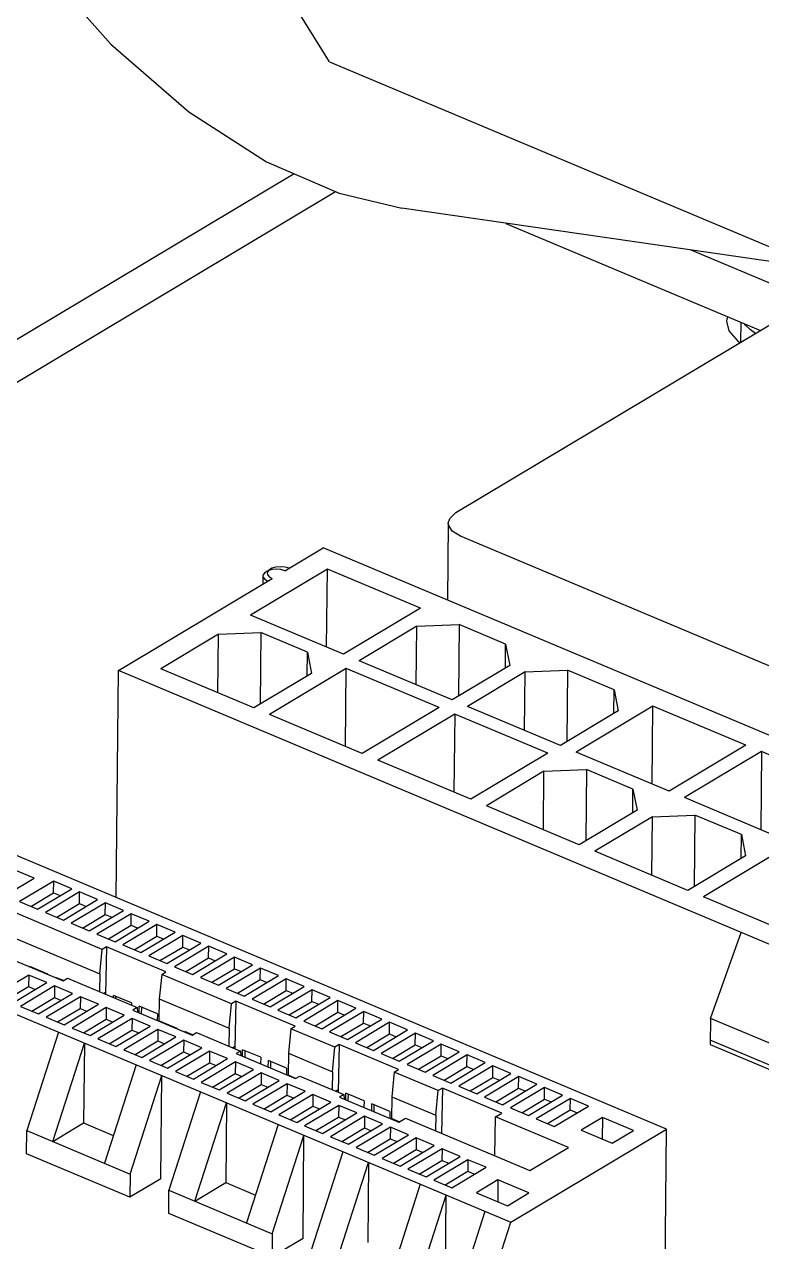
# Model space of a CAD drawing. Header units: millimetres. Extents: x 0 to 841, y 0 to 594.
# Drawn here: x 703.43 to 714.43, y 467.82 to 485.97 of the extents above; entities that cross this region are included whole.
import ezdxf

# ---------------------------------------------------------------- set-up
doc = ezdxf.new("R2010")
doc.units = ezdxf.units.MM
doc.header["$LTSCALE"] = 46.255
doc.layers.get('0').update_dxf_attribs({"linetype": 'CONTINUOUS'})
doc.layers.add('ASSEM_MEM', color=7, linetype='CONTINUOUS')

msp = doc.modelspace()

# ---------------------------------------------------------------- linework, layer by layer
at = {"color": 7, "linetype": 'CONTINUOUS'}
for p, q in [((707.985, 485.415), (701.738, 495.416)), ((707.985, 485.415), (715.341, 482.324)), ((715.271, 482.331), (709.062, 483.229)), ((710.617, 483.004), (714.413, 481.409)), ((714.775, 482.017), (713.377, 482.605)), ((709.87, 478.691), (714.841, 481.665)), ((709.756, 478.534), (709.745, 477.388)), ((735.785, 467.475), (709.937, 478.339))]:
    msp.add_line(p, q, dxfattribs=at)
for points in [[(701.237, 491.461), (701.809, 489.918), (702.611, 488.381), (703.599, 486.943), (704.721, 485.677), (705.885, 484.667), (707.047, 483.921), (708.128, 483.453), (709.062, 483.229)], [(709.756, 478.534), (709.777, 478.605), (709.87, 478.691)], [(709.937, 478.339), (709.813, 478.416), (709.758, 478.509), (709.756, 478.534)]]:
    msp.add_lwpolyline(points, dxfattribs=at)
at = {"layer": 'ASSEM_MEM', "color": 7, "linetype": 'CONTINUOUS'}
for p, q in [((707.456, 483.744), (702.817, 480.969)), ((702.914, 480.391), (708.072, 483.477)), ((714.12, 481.532), (714.117, 481.232)), ((707.319, 477.823), (707.892, 478.166)), ((727.779, 469.808), (707.892, 478.166)), ((704.835, 476.337), (707.128, 477.709)), ((707.953, 477.849), (706.806, 477.163)), ((706.992, 477.749), (706.991, 477.627)), ((706.995, 477.765), (706.992, 477.749)), ((707.123, 477.841), (707.063, 477.824)), ((707.324, 477.879), (707.255, 477.885)), ((707.383, 477.861), (707.324, 477.879)), ((707.942, 476.686), (707.953, 477.849)), ((709.34, 477.266), (707.953, 477.849)), ((709.34, 477.266), (708.193, 476.58)), ((708.193, 476.58), (706.806, 477.163)), ((709.285, 476.997), (708.425, 476.483)), ((709.277, 476.125), (709.285, 476.997)), ((709.285, 476.997), (709.918, 477.023)), ((709.918, 477.023), (709.908, 475.957)), ((710.612, 476.731), (709.918, 477.023)), ((706.328, 476.877), (705.468, 476.363)), ((706.32, 476.005), (706.328, 476.877)), ((706.328, 476.877), (706.962, 476.903)), ((706.962, 476.903), (706.952, 475.837)), ((707.655, 476.611), (706.962, 476.903)), ((710.609, 476.376), (710.612, 476.731)), ((710.612, 476.731), (710.672, 476.414)), ((707.652, 476.256), (707.655, 476.611)), ((707.655, 476.611), (707.716, 476.294)), ((709.812, 475.9), (708.425, 476.483)), ((704.803, 472.951), (704.835, 476.337)), ((724.721, 467.979), (704.835, 476.337)), ((706.856, 475.78), (705.468, 476.363)), ((707.716, 476.294), (706.856, 475.78)), ((708.233, 476.368), (707.087, 475.682)), ((708.223, 475.205), (708.233, 476.368)), ((709.621, 475.785), (708.233, 476.368)), ((710.672, 476.414), (709.812, 475.9)), ((710.903, 476.317), (710.043, 475.802)), ((710.895, 475.444), (710.903, 476.317)), ((710.903, 476.317), (711.537, 476.342)), ((711.537, 476.342), (711.527, 475.277)), ((712.23, 476.051), (711.537, 476.342)), ((712.227, 475.696), (712.23, 476.051)), ((712.23, 476.051), (712.291, 475.734)), ((709.621, 475.785), (708.474, 475.099)), ((711.431, 475.219), (710.043, 475.802)), ((712.291, 475.734), (711.431, 475.219)), ((712.809, 475.808), (711.662, 475.122)), ((712.798, 474.645), (712.809, 475.808)), ((714.196, 475.225), (712.809, 475.808)), ((708.474, 475.099), (707.087, 475.682)), ((709.852, 475.688), (708.705, 475.002)), ((709.852, 475.688), (709.841, 474.525)), ((711.24, 475.105), (709.852, 475.688)), ((713.012, 469.501), (699.292, 475.267)), ((714.196, 475.225), (713.049, 474.539)), ((704.595, 472.179), (697.726, 475.066)), ((710.093, 474.419), (708.705, 475.002)), ((711.24, 475.105), (710.093, 474.419)), ((713.049, 474.539), (711.662, 475.122)), ((714.427, 475.128), (713.281, 474.442)), ((714.427, 475.128), (714.416, 473.964)), ((715.815, 474.545), (714.427, 475.128)), ((711.184, 474.836), (710.324, 474.322)), ((711.176, 473.964), (711.184, 474.836)), ((711.184, 474.836), (711.818, 474.862)), ((711.818, 474.862), (711.808, 473.796)), ((712.511, 474.57), (711.818, 474.862)), ((712.508, 474.215), (712.511, 474.57)), ((712.511, 474.57), (712.572, 474.253)), ((714.668, 473.859), (713.281, 474.442)), ((695.657, 474.427), (710.687, 468.11)), ((711.711, 473.739), (710.324, 474.322)), ((712.572, 474.253), (711.711, 473.739)), ((712.803, 474.156), (711.943, 473.642)), ((712.795, 473.284), (712.803, 474.156)), ((712.803, 474.156), (713.436, 474.182)), ((713.436, 474.182), (713.426, 473.116)), ((714.13, 473.89), (713.436, 474.182)), ((714.127, 473.535), (714.13, 473.89)), ((714.13, 473.89), (714.19, 473.573)), ((713.33, 473.058), (711.943, 473.642)), ((714.19, 473.573), (713.33, 473.058)), ((714.708, 473.647), (713.561, 472.961)), ((703.578, 473.239), (703.116, 473.433)), ((703.196, 473.01), (703.578, 473.239)), ((703.87, 473.197), (703.36, 472.892)), ((703.868, 473.024), (703.87, 473.197)), ((704.14, 473.084), (703.87, 473.197)), ((703.529, 472.821), (703.868, 473.024)), ((703.63, 472.779), (704.14, 473.084)), ((704.255, 473.035), (703.746, 472.73)), ((703.868, 473.024), (703.969, 472.982)), ((704.254, 472.862), (704.255, 473.035)), ((704.525, 472.922), (704.255, 473.035)), ((703.36, 472.892), (703.63, 472.779)), ((703.915, 472.659), (704.254, 472.862)), ((704.015, 472.617), (704.525, 472.922)), ((704.641, 472.873), (704.131, 472.569)), ((704.254, 472.862), (704.354, 472.82)), ((704.639, 472.7), (704.641, 472.873)), ((704.91, 472.76), (704.641, 472.873)), ((714.949, 472.378), (713.561, 472.961)), ((703.746, 472.73), (704.015, 472.617)), ((704.3, 472.497), (704.639, 472.7)), ((704.401, 472.455), (704.91, 472.76)), ((705.026, 472.711), (704.516, 472.407)), ((704.639, 472.7), (704.74, 472.658)), ((705.025, 472.538), (705.026, 472.711)), ((705.296, 472.598), (705.026, 472.711)), ((702.987, 472.473), (704.559, 471.813)), ((704.131, 472.569), (704.401, 472.455)), ((704.686, 472.335), (705.025, 472.538)), ((704.786, 472.293), (705.296, 472.598)), ((705.411, 472.549), (704.902, 472.245)), ((705.025, 472.538), (705.125, 472.496)), ((705.41, 472.376), (705.411, 472.549)), ((705.681, 472.436), (705.411, 472.549)), ((704.516, 472.407), (704.786, 472.293)), ((705.071, 472.173), (705.41, 472.376)), ((705.172, 472.131), (705.681, 472.436)), ((705.797, 472.387), (705.287, 472.083)), ((705.41, 472.376), (705.511, 472.334)), ((705.557, 471.969), (706.067, 472.274)), ((705.795, 472.214), (705.797, 472.387)), ((706.067, 472.274), (705.797, 472.387)), ((713.667, 471.149), (714.123, 472.433)), ((703.124, 472.084), (704.01, 471.711)), ((704.559, 471.813), (704.595, 472.179)), ((704.659, 472.217), (704.595, 472.179)), ((704.659, 472.217), (704.645, 471.509)), ((705.545, 471.844), (704.659, 472.217)), ((704.902, 472.245), (705.172, 472.131)), ((705.287, 472.083), (705.557, 471.969)), ((705.456, 472.011), (705.795, 472.214)), ((706.182, 472.225), (705.673, 471.921)), ((705.795, 472.214), (705.896, 472.172)), ((705.942, 471.807), (706.452, 472.112)), ((706.181, 472.052), (706.182, 472.225)), ((706.452, 472.112), (706.182, 472.225)), ((703.514, 471.92), (703.514, 471.924)), ((703.784, 471.811), (703.514, 471.924)), ((705.673, 471.921), (705.942, 471.807)), ((705.842, 471.85), (706.181, 472.052)), ((706.568, 472.063), (706.058, 471.759)), ((706.181, 472.052), (706.281, 472.01)), ((706.328, 471.645), (706.837, 471.95)), ((706.953, 471.901), (706.443, 471.597)), ((706.566, 471.89), (706.568, 472.063)), ((706.837, 471.95), (706.568, 472.063)), ((706.951, 471.728), (706.953, 471.901)), ((707.223, 471.788), (706.953, 471.901)), ((703.497, 471.797), (702.988, 471.492)), ((703.497, 471.797), (703.496, 471.624)), ((703.767, 471.683), (703.497, 471.797)), ((703.636, 471.873), (703.636, 471.868)), ((703.784, 471.811), (703.784, 471.806)), ((703.899, 471.758), (703.899, 471.762)), ((704.015, 471.714), (703.899, 471.762)), ((704.01, 471.711), (704.074, 471.749)), ((704.074, 471.749), (705.114, 471.312)), ((704.559, 471.813), (704.555, 471.547)), ((705.482, 471.806), (705.445, 471.44)), ((705.482, 471.806), (705.545, 471.844)), ((706.522, 471.369), (705.482, 471.806)), ((706.058, 471.759), (706.328, 471.645)), ((706.227, 471.688), (706.566, 471.89)), ((706.566, 471.89), (706.667, 471.848)), ((706.613, 471.526), (706.951, 471.728)), ((706.713, 471.483), (707.223, 471.788)), ((707.338, 471.739), (706.829, 471.435)), ((706.951, 471.728), (707.052, 471.686)), ((707.337, 471.566), (707.338, 471.739)), ((707.608, 471.626), (707.338, 471.739)), ((703.157, 471.421), (703.496, 471.624)), ((703.257, 471.379), (703.767, 471.683)), ((703.883, 471.635), (703.373, 471.33)), ((703.496, 471.624), (703.596, 471.581)), ((703.883, 471.635), (703.881, 471.462)), ((704.152, 471.521), (703.883, 471.635)), ((704.646, 471.542), (704.613, 471.522)), ((706.443, 471.597), (706.713, 471.483)), ((706.998, 471.364), (707.337, 471.566)), ((707.099, 471.321), (707.608, 471.626)), ((707.724, 471.578), (707.214, 471.273)), ((707.337, 471.566), (707.438, 471.524)), ((707.722, 471.404), (707.724, 471.578)), ((707.994, 471.464), (707.724, 471.578)), ((703.542, 471.259), (703.881, 471.462)), ((703.643, 471.217), (704.152, 471.521)), ((704.268, 471.473), (703.758, 471.168)), ((703.881, 471.462), (703.982, 471.419)), ((704.028, 471.055), (704.538, 471.36)), ((704.268, 471.473), (704.266, 471.3)), ((704.538, 471.36), (704.268, 471.473)), ((704.761, 471.46), (704.762, 471.493)), ((705.032, 471.38), (704.762, 471.493)), ((704.793, 471.48), (704.793, 471.447)), ((705.032, 471.38), (705.031, 471.347)), ((705.445, 471.44), (705.441, 471.115)), ((705.445, 471.44), (706.486, 471.003)), ((706.486, 471.003), (706.522, 471.369)), ((706.586, 471.407), (706.522, 471.369)), ((706.586, 471.407), (706.572, 470.699)), ((707.472, 471.034), (706.586, 471.407)), ((706.829, 471.435), (707.099, 471.321)), ((707.383, 471.202), (707.722, 471.404)), ((707.484, 471.159), (707.994, 471.464)), ((708.109, 471.416), (707.6, 471.111)), ((707.722, 471.404), (707.823, 471.362)), ((708.108, 471.242), (708.109, 471.416)), ((708.379, 471.302), (708.109, 471.416)), ((703.373, 471.33), (703.643, 471.217)), ((703.927, 471.097), (704.266, 471.3)), ((704.653, 471.311), (704.144, 471.006)), ((704.266, 471.3), (704.367, 471.257)), ((704.413, 470.893), (704.923, 471.198)), ((704.653, 471.311), (704.652, 471.138)), ((704.923, 471.198), (704.653, 471.311)), ((705.114, 471.312), (705.051, 471.274)), ((705.051, 471.274), (705.937, 470.901)), ((705.114, 471.312), (705.12, 471.244)), ((705.145, 471.234), (705.147, 471.331)), ((705.417, 471.218), (705.147, 471.331)), ((705.178, 471.318), (705.177, 471.22)), ((705.417, 471.218), (705.415, 471.121)), ((707.214, 471.273), (707.484, 471.159)), ((707.769, 471.04), (708.108, 471.242)), ((707.869, 470.997), (708.379, 471.302)), ((708.495, 471.254), (707.985, 470.949)), ((708.108, 471.242), (708.208, 471.2)), ((708.493, 471.08), (708.495, 471.254)), ((708.764, 471.14), (708.495, 471.254)), ((703.758, 471.168), (704.028, 471.055)), ((704.144, 471.006), (704.413, 470.893)), ((704.313, 470.935), (704.652, 471.138)), ((705.039, 471.149), (704.529, 470.844)), ((704.652, 471.138), (704.752, 471.095)), ((704.799, 470.731), (705.309, 471.036)), ((705.039, 471.149), (705.037, 470.976)), ((705.309, 471.036), (705.039, 471.149)), ((705.711, 471.001), (705.441, 471.115)), ((705.531, 471.072), (705.531, 471.077)), ((705.563, 471.063), (705.563, 471.058)), ((705.711, 471.001), (705.711, 470.996)), ((706.486, 471.003), (706.482, 470.737)), ((707.408, 470.996), (707.372, 470.63)), ((707.408, 470.996), (707.472, 471.034)), ((708.064, 470.721), (707.408, 470.996)), ((707.6, 471.111), (707.869, 470.997)), ((708.154, 470.878), (708.493, 471.08)), ((708.255, 470.835), (708.764, 471.14)), ((708.88, 471.092), (708.37, 470.787)), ((708.493, 471.08), (708.594, 471.038)), ((708.878, 470.918), (708.88, 471.092)), ((709.15, 470.978), (708.88, 471.092)), ((713.667, 471.149), (713.664, 470.76)), ((714.978, 470.599), (713.667, 471.149)), ((703.943, 470.945), (703.47, 469.478)), ((704.529, 470.844), (704.799, 470.731)), ((704.698, 470.773), (705.037, 470.976)), ((705.424, 470.987), (704.915, 470.682)), ((705.037, 470.976), (705.138, 470.933)), ((705.084, 470.611), (705.423, 470.814)), ((705.184, 470.569), (705.694, 470.874)), ((705.81, 470.825), (705.3, 470.52)), ((705.424, 470.987), (705.423, 470.814)), ((705.423, 470.814), (705.523, 470.771)), ((705.694, 470.874), (705.424, 470.987)), ((705.81, 470.825), (705.808, 470.652)), ((706.079, 470.712), (705.81, 470.825)), ((705.826, 470.948), (705.826, 470.953)), ((705.942, 470.904), (705.826, 470.953)), ((705.937, 470.901), (706.001, 470.939)), ((706.001, 470.939), (706.656, 470.664)), ((707.985, 470.949), (708.255, 470.835)), ((708.539, 470.716), (708.878, 470.918)), ((708.64, 470.673), (709.15, 470.978)), ((709.265, 470.93), (708.756, 470.625)), ((708.878, 470.918), (708.979, 470.876)), ((709.026, 470.511), (709.535, 470.816)), ((709.264, 470.756), (709.265, 470.93)), ((709.535, 470.816), (709.265, 470.93)), ((714.974, 470.274), (713.664, 470.824)), ((703.855, 469.316), (704.328, 470.783)), ((704.328, 470.783), (704.317, 469.592)), ((704.915, 470.682), (705.184, 470.569)), ((705.469, 470.449), (705.808, 470.652)), ((705.57, 470.407), (706.079, 470.712)), ((706.195, 470.663), (705.685, 470.358)), ((705.808, 470.652), (705.909, 470.609)), ((706.195, 470.663), (706.193, 470.49)), ((706.465, 470.55), (706.195, 470.663)), ((706.573, 470.732), (706.54, 470.712)), ((706.656, 470.664), (706.592, 470.626)), ((706.656, 470.664), (706.662, 470.596)), ((706.687, 470.586), (706.689, 470.683)), ((706.958, 470.57), (706.689, 470.683)), ((706.72, 470.67), (706.719, 470.573)), ((707.372, 470.63), (707.368, 470.305)), ((707.372, 470.63), (708.027, 470.355)), ((708.027, 470.355), (708.064, 470.721)), ((708.127, 470.759), (708.064, 470.721)), ((708.127, 470.759), (708.114, 470.051)), ((709.014, 470.387), (708.127, 470.759)), ((708.37, 470.787), (708.64, 470.673)), ((708.925, 470.554), (709.264, 470.756)), ((709.651, 470.768), (709.141, 470.463)), ((709.264, 470.756), (709.364, 470.714)), ((709.411, 470.349), (709.921, 470.654)), ((709.649, 470.594), (709.651, 470.768)), ((709.921, 470.654), (709.651, 470.768)), ((713.664, 470.76), (714.974, 470.209)), ((705.099, 470.459), (704.626, 468.992)), ((705.3, 470.52), (705.57, 470.407)), ((705.854, 470.287), (706.193, 470.49)), ((705.955, 470.245), (706.465, 470.55)), ((706.58, 470.501), (706.071, 470.196)), ((706.193, 470.49), (706.294, 470.448)), ((706.58, 470.501), (706.579, 470.328)), ((706.85, 470.388), (706.58, 470.501)), ((706.592, 470.626), (707.479, 470.253)), ((706.958, 470.57), (706.957, 470.473)), ((707.072, 470.424), (707.074, 470.521)), ((707.344, 470.408), (707.074, 470.521)), ((707.105, 470.508), (707.104, 470.411)), ((708.756, 470.625), (709.026, 470.511)), ((709.141, 470.463), (709.411, 470.349)), ((709.31, 470.392), (709.649, 470.594)), ((710.036, 470.606), (709.527, 470.301)), ((709.649, 470.594), (709.75, 470.552)), ((709.796, 470.187), (710.306, 470.492)), ((710.035, 470.432), (710.036, 470.606)), ((710.306, 470.492), (710.036, 470.606)), ((705.011, 468.83), (705.484, 470.297)), ((705.47, 468.76), (705.484, 470.297)), ((705.685, 470.358), (705.955, 470.245)), ((706.24, 470.125), (706.579, 470.328)), ((706.34, 470.083), (706.85, 470.388)), ((706.966, 470.339), (706.456, 470.034)), ((706.579, 470.328), (706.679, 470.286)), ((706.966, 470.339), (706.964, 470.166)), ((707.235, 470.226), (706.966, 470.339)), ((707.344, 470.408), (707.342, 470.311)), ((707.483, 470.256), (707.368, 470.305)), ((707.458, 470.262), (707.458, 470.267)), ((707.479, 470.253), (707.542, 470.291)), ((707.542, 470.291), (708.197, 470.016)), ((708.027, 470.355), (708.024, 470.089)), ((708.95, 470.348), (708.914, 469.982)), ((708.95, 470.348), (709.014, 470.387)), ((709.605, 470.073), (708.95, 470.348)), ((709.527, 470.301), (709.796, 470.187)), ((709.696, 470.23), (710.035, 470.432)), ((710.422, 470.444), (709.912, 470.139)), ((710.035, 470.432), (710.135, 470.39)), ((710.081, 470.068), (710.42, 470.27)), ((710.182, 470.025), (710.691, 470.33)), ((710.807, 470.282), (710.297, 469.977)), ((710.42, 470.27), (710.422, 470.444)), ((710.42, 470.27), (710.521, 470.228)), ((710.691, 470.33), (710.422, 470.444)), ((710.805, 470.109), (710.807, 470.282)), ((711.077, 470.168), (710.807, 470.282)), ((706.071, 470.196), (706.34, 470.083)), ((706.625, 469.963), (706.964, 470.166)), ((706.726, 469.921), (707.235, 470.226)), ((707.351, 470.177), (706.841, 469.872)), ((706.964, 470.166), (707.065, 470.124)), ((707.351, 470.177), (707.349, 470.004)), ((707.621, 470.064), (707.351, 470.177)), ((709.669, 470.111), (709.605, 470.073)), ((709.669, 470.111), (709.656, 469.436)), ((710.555, 469.739), (709.669, 470.111)), ((709.912, 470.139), (710.182, 470.025)), ((710.466, 469.906), (710.805, 470.109)), ((710.567, 469.863), (711.077, 470.168)), ((711.192, 470.12), (710.683, 469.815)), ((710.805, 470.109), (710.906, 470.066)), ((711.191, 469.947), (711.192, 470.12)), ((711.462, 470.006), (711.192, 470.12)), ((706.062, 470.054), (705.589, 468.587)), ((706.456, 470.034), (706.726, 469.921)), ((707.011, 469.801), (707.349, 470.004)), ((707.111, 469.759), (707.621, 470.064)), ((707.736, 470.015), (707.227, 469.71)), ((707.349, 470.004), (707.45, 469.962)), ((707.736, 470.015), (707.735, 469.842)), ((708.006, 469.902), (707.736, 470.015)), ((708.115, 470.084), (708.082, 470.065)), ((708.197, 470.016), (708.134, 469.978)), ((708.134, 469.978), (709.02, 469.605)), ((708.197, 470.016), (708.204, 469.949)), ((708.228, 469.938), (708.23, 470.036)), ((708.5, 469.922), (708.23, 470.036)), ((708.261, 470.022), (708.26, 469.925)), ((708.5, 469.922), (708.498, 469.825)), ((708.914, 469.982), (708.909, 469.657)), ((708.914, 469.982), (709.569, 469.707)), ((709.569, 469.707), (709.605, 470.073)), ((710.297, 469.977), (710.567, 469.863)), ((710.852, 469.744), (711.191, 469.947)), ((710.952, 469.701), (711.462, 470.006)), ((711.578, 469.958), (711.068, 469.653)), ((711.191, 469.947), (711.291, 469.904)), ((711.576, 469.785), (711.578, 469.958)), ((711.848, 469.844), (711.578, 469.958)), ((705.975, 468.425), (706.448, 469.892)), ((706.448, 469.892), (706.437, 468.701)), ((706.841, 469.872), (707.111, 469.759)), ((707.396, 469.639), (707.735, 469.842)), ((707.497, 469.597), (708.006, 469.902)), ((708.122, 469.853), (707.612, 469.548)), ((707.735, 469.842), (707.836, 469.8)), ((707.882, 469.435), (708.392, 469.74)), ((708.122, 469.853), (708.12, 469.68)), ((708.392, 469.74), (708.122, 469.853)), ((708.614, 469.776), (708.616, 469.874)), ((708.885, 469.76), (708.616, 469.874)), ((708.647, 469.86), (708.646, 469.763)), ((708.885, 469.76), (708.884, 469.663)), ((710.46, 469.682), (710.555, 469.739)), ((710.683, 469.815), (710.952, 469.701)), ((711.237, 469.582), (711.576, 469.785)), ((711.338, 469.54), (711.848, 469.844)), ((711.576, 469.785), (711.677, 469.742)), ((703.855, 469.316), (704.317, 469.592)), ((704.317, 469.592), (704.759, 469.406)), ((707.218, 469.568), (706.745, 468.101)), ((707.227, 469.71), (707.497, 469.597)), ((707.612, 469.548), (707.882, 469.435)), ((707.781, 469.477), (708.12, 469.68)), ((708.507, 469.691), (707.998, 469.386)), ((708.12, 469.68), (708.221, 469.638)), ((708.267, 469.273), (708.777, 469.578)), ((708.507, 469.691), (708.506, 469.518)), ((708.777, 469.578), (708.507, 469.691)), ((709.025, 469.608), (708.909, 469.657)), ((708.999, 469.614), (708.999, 469.619)), ((709.02, 469.605), (709.116, 469.663)), ((709.116, 469.663), (710.974, 468.881)), ((709.569, 469.707), (709.566, 469.473)), ((710.452, 469.101), (710.46, 469.682)), ((711.548, 469.224), (710.46, 469.682)), ((711.068, 469.653), (711.338, 469.54)), ((712.057, 469.675), (711.738, 469.485)), ((712.057, 469.675), (712.054, 469.352)), ((712.519, 469.481), (712.057, 469.675)), ((703.466, 469.131), (703.47, 469.478)), ((703.47, 469.478), (705.011, 468.83)), ((707.131, 467.939), (707.604, 469.406)), ((707.59, 467.869), (707.604, 469.406)), ((707.998, 469.386), (708.267, 469.273)), ((708.167, 469.315), (708.506, 469.518)), ((708.893, 469.529), (708.383, 469.224)), ((708.506, 469.518), (708.606, 469.476)), ((708.653, 469.111), (709.162, 469.416)), ((709.278, 469.367), (708.768, 469.062)), ((708.893, 469.529), (708.891, 469.356)), ((709.162, 469.416), (708.893, 469.529)), ((709.278, 469.367), (709.276, 469.194)), ((709.548, 469.254), (709.278, 469.367)), ((710.687, 468.11), (713.012, 469.501)), ((711.738, 469.485), (712.201, 469.29)), ((712.201, 469.29), (712.519, 469.481)), ((712.968, 464.781), (713.012, 469.501)), ((708.383, 469.224), (708.653, 469.111)), ((708.552, 469.153), (708.891, 469.356)), ((708.891, 469.356), (708.992, 469.314)), ((708.938, 468.991), (709.276, 469.194)), ((709.038, 468.949), (709.548, 469.254)), ((709.663, 469.205), (709.154, 468.9)), ((709.276, 469.194), (709.377, 469.152)), ((709.663, 469.205), (709.662, 469.032)), ((709.933, 469.092), (709.663, 469.205)), ((710.974, 468.881), (711.548, 469.224)), ((705.008, 468.483), (703.466, 469.131)), ((708.182, 469.163), (707.709, 467.696)), ((708.094, 467.534), (708.567, 469.001)), ((708.567, 469.001), (708.556, 467.81)), ((708.768, 469.062), (709.038, 468.949)), ((709.323, 468.829), (709.662, 469.032)), ((709.424, 468.787), (709.933, 469.092)), ((710.049, 469.043), (709.539, 468.738)), ((709.662, 469.032), (709.762, 468.99)), ((710.049, 469.043), (710.047, 468.87)), ((710.319, 468.93), (710.049, 469.043)), ((705.011, 468.83), (705.008, 468.483)), ((709.154, 468.9), (709.424, 468.787)), ((709.708, 468.667), (710.047, 468.87)), ((709.809, 468.625), (710.319, 468.93)), ((710.047, 468.87), (710.148, 468.828)), ((705.47, 468.76), (705.008, 468.483)), ((705.975, 468.425), (706.437, 468.701)), ((706.437, 468.701), (706.879, 468.515)), ((709.338, 468.677), (708.865, 467.21)), ((709.539, 468.738), (709.809, 468.625)), ((710.496, 468.742), (710.178, 468.551)), ((710.496, 468.742), (710.493, 468.419)), ((710.959, 468.547), (710.496, 468.742)), ((705.586, 468.24), (705.589, 468.587)), ((705.589, 468.587), (707.131, 467.939)), ((709.251, 467.048), (709.723, 468.515)), ((709.709, 466.978), (709.723, 468.515)), ((710.178, 468.551), (710.64, 468.357)), ((710.64, 468.357), (710.959, 468.547)), ((710.302, 468.272), (709.829, 466.805)), ((707.128, 467.593), (705.586, 468.24)), ((710.214, 466.643), (710.687, 468.11)), ((707.131, 467.939), (707.128, 467.593)), ((707.59, 467.869), (707.128, 467.593))]:
    msp.add_line(p, q, dxfattribs=at)
for points in [[(713.926, 481.613), (713.909, 481.576), (713.907, 481.544)], [(713.907, 481.544), (713.942, 481.404), (714.078, 481.245), (714.11, 481.227)], [(714.337, 481.363), (714.262, 481.415), (714.191, 481.485), (714.177, 481.508)], [(706.992, 477.749), (706.995, 477.731), (707.019, 477.698), (707.064, 477.671)], [(707.063, 477.824), (707.018, 477.798), (706.995, 477.765)], [(707.081, 477.835), (707.058, 477.803), (707.055, 477.787)], [(707.055, 477.787), (707.059, 477.768), (707.084, 477.735), (707.128, 477.709)], [(707.255, 477.885), (707.186, 477.879), (707.126, 477.862), (707.081, 477.835)], [(707.319, 477.823), (707.258, 477.841), (707.19, 477.847), (707.123, 477.841)]]:
    msp.add_lwpolyline(points, dxfattribs=at)

doc.saveas('drawing.dxf')
